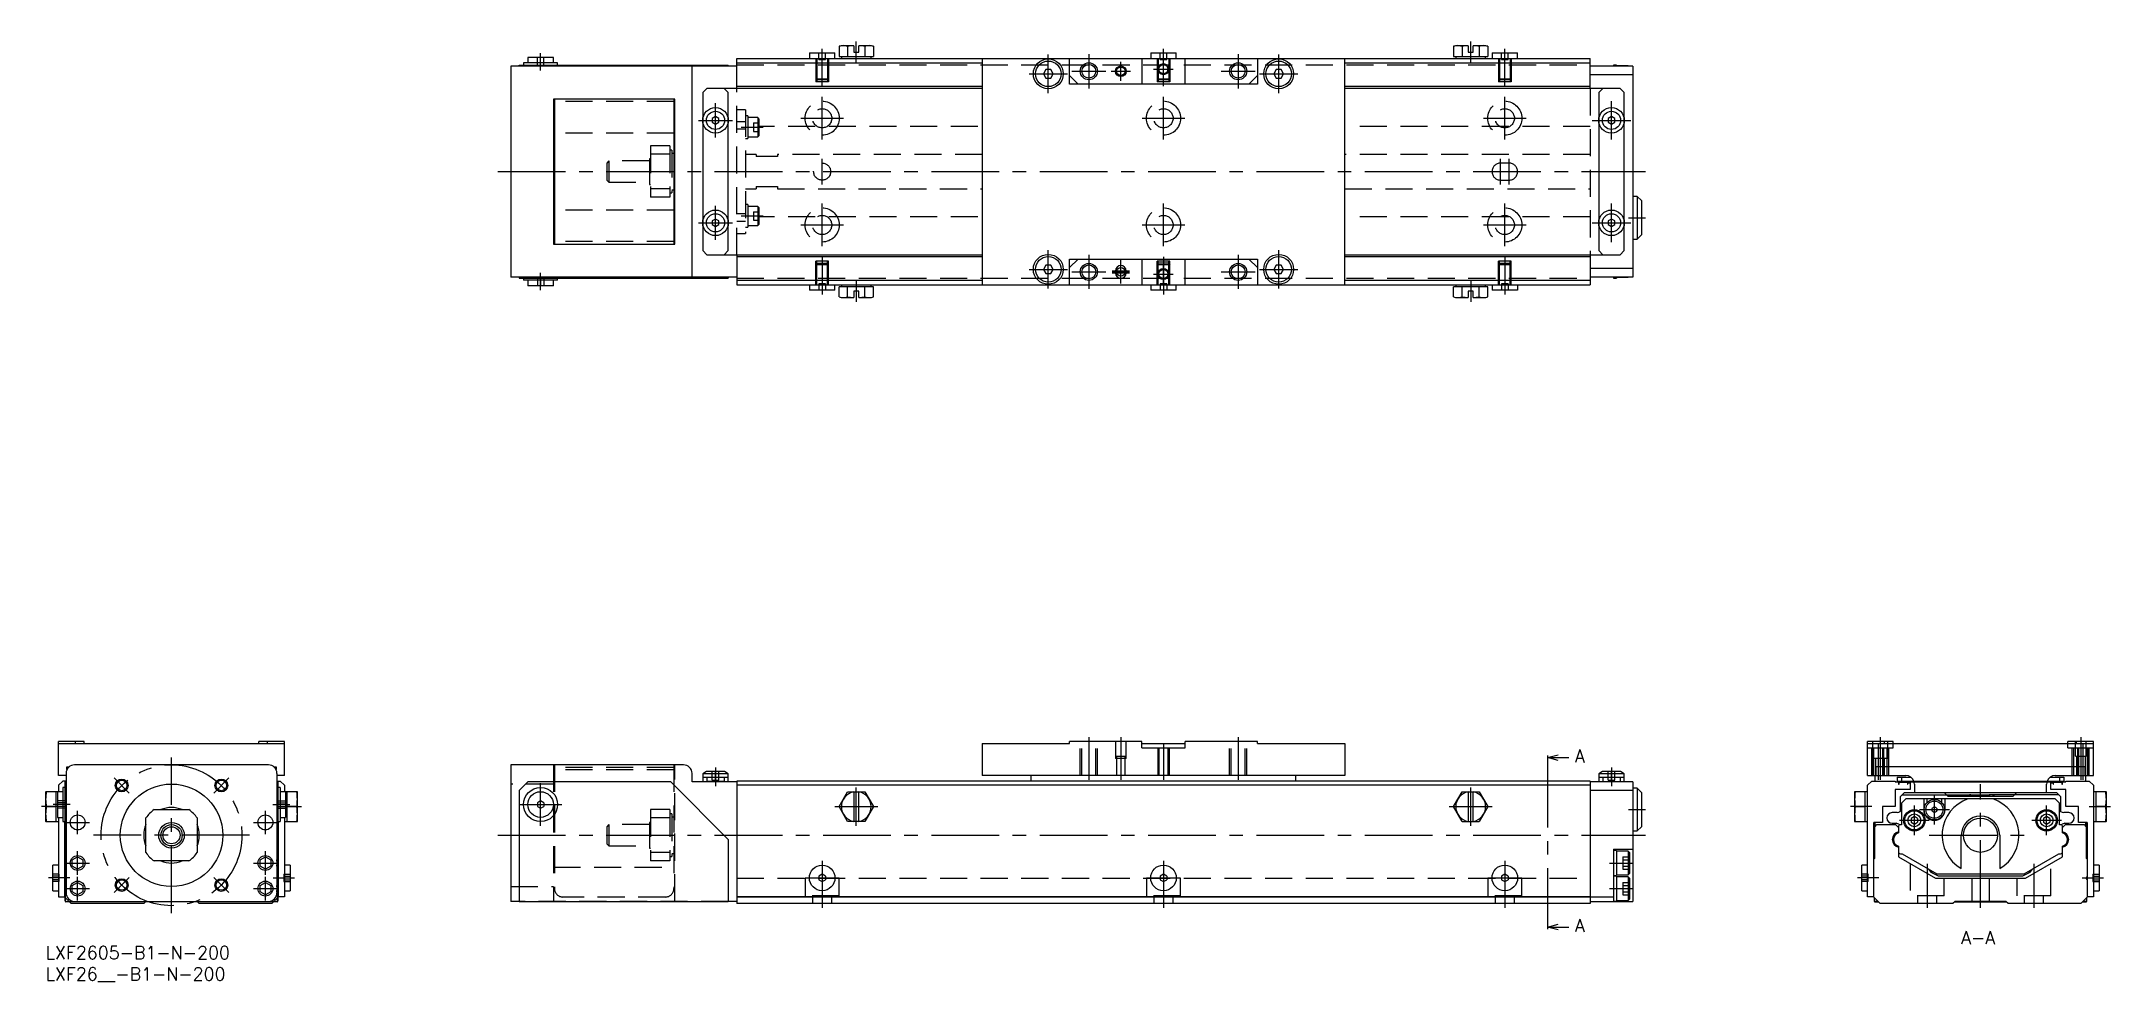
# Model space of a CAD drawing. Extents: x -1 to 484, y -8 to 212.
import ezdxf

# ---------------------------------------------------------------- set-up
doc = ezdxf.new("R2010")
doc.units = 0
doc.header["$LTSCALE"] = 0.5
doc.linetypes.add('CENTER', pattern=[50.8, 31.75, -6.35, 6.35, -6.35])
doc.linetypes.add('DASHED', pattern=[19.05, 12.7, -6.35])
for name, color, linetype in [('MSM_CENTER', 1, 'CENTER'), ('MSM_CONTINUOUS', 7, 'CONTINUOUS'), ('MSM_DASHED', 4, 'DASHED'), ('MSM_NARROW', 5, 'CONTINUOUS'), ('MSM_PART_NUMBER', 7, 'CONTINUOUS')]:
    doc.layers.add(name, color=color, linetype=linetype)
doc.styles.get("Standard").update_dxf_attribs({"font": 'txt.shx', "height": 1, "bigfont": 'bigfont.shx'})

# ---------------------------------------------------------------- blocks, each defined once
blk = doc.blocks.new('*U117')
at = {"layer": 'MSM_PART_NUMBER'}
blk.add_text('LXF2605-B1-N-200', height=3, dxfattribs=at).set_placement((0, -3))
blk = doc.blocks.new('*U118')
at = {"layer": 'MSM_PART_NUMBER'}
blk.add_text('LXF26__-B1-N-200', height=3, dxfattribs=at).set_placement((0, -8))

msp = doc.modelspace()

# ---------------------------------------------------------------- linework, layer by layer
at = {"layer": 'MSM_CENTER'}
for p, q in [((116, 205.19), (116, 209.24)), ((182, 201.49), (182, 210.29)), ((190, 206.97), (190, 211.99)), ((235, 199.89), (235, 208.89)), ((244.5, 208.99), (244.5, 200.99)), ((262, 201.49), (262, 210.29)), ((279.5, 208.99), (279.5, 200.99)), ((289, 199.89), (289, 208.89)), ((334, 206.97), (334, 211.99)), ((342, 201.49), (342, 210.29)), ((230.5, 204.39), (239.5, 204.39)), ((240.5, 204.99), (248.5, 204.99)), ((249.75, 204.99), (254.25, 204.99)), ((252, 202.74), (252, 207.24)), ((259.69, 205.49), (264.29, 205.49)), ((262, 203.19), (262, 207.79)), ((275.5, 204.99), (283.5, 204.99)), ((284.5, 204.39), (293.5, 204.39)), ((182, 188.99), (182, 198.99)), ((262, 188.99), (262, 198.99)), ((342, 188.99), (342, 198.99)), ((157, 189.49), (157, 197.49)), ((367, 188.99), (367, 197.99)), ((153, 193.49), (160.99, 193.49)), ((163, 191.89), (168.19, 191.89)), ((177, 193.99), (187, 193.99)), ((257, 193.99), (267, 193.99)), ((337, 193.99), (347, 193.99)), ((362.5, 193.49), (371.5, 193.49)), ((182, 178.49), (182, 184.49)), ((341, 178.49), (341, 184.49)), ((343, 178.49), (343, 184.49)), ((106, 181.49), (375, 181.49)), ((157, 165.49), (157, 173.49)), ((163, 171.1), (168.19, 171.1)), ((182, 163.99), (182, 173.99)), ((262, 163.99), (262, 173.99)), ((342, 163.99), (342, 173.99)), ((367, 164.99), (367, 173.99)), ((371, 170.69), (375, 170.69)), ((153, 169.49), (160.99, 169.49)), ((177, 168.99), (187, 168.99)), ((257, 168.99), (267, 168.99)), ((337, 168.99), (347, 168.99)), ((362.5, 169.49), (371.5, 169.49)), ((182, 161.49), (182, 152.69)), ((235, 154.09), (235, 163.09)), ((244.5, 161.99), (244.5, 153.99)), ((252, 155.24), (252, 160.74)), ((262, 161.5), (262, 152.69)), ((279.5, 161.99), (279.5, 153.99)), ((289, 154.09), (289, 163.09)), ((342, 161.49), (342, 152.69)), ((116, 153.74), (116, 157.79)), ((190, 155.99), (190, 150.99)), ((230.5, 158.59), (239.5, 158.59)), ((240.5, 157.99), (248.5, 157.99)), ((250, 158.24), (254, 158.24)), ((250, 157.99), (254, 157.99)), ((250, 157.74), (254, 157.74)), ((259.69, 157.49), (264.29, 157.49)), ((262, 155.19), (262, 159.79)), ((275.5, 157.99), (283.5, 157.99)), ((284.5, 158.59), (293.5, 158.59)), ((334, 155.99), (334, 150.99)), ((244.5, 49), (244.5, 39)), ((252, 49), (252, 39)), ((279.5, 49), (279.5, 39)), ((429.99, 49), (429.99, 39)), ((476.99, 49), (476.99, 39)), ((29.5, 7.75), (29.5, 44.25)), ((262, 47.5), (262, 39)), ((352, 43.7), (352, 5)), ((429.49, 47.5), (429.49, 39)), ((477.49, 47.5), (477.49, 39)), ((16.06, 39.44), (19.6, 35.9)), ((42.94, 39.44), (39.4, 35.9)), ((157, 41.9), (157, 37.5)), ((367, 41.9), (367, 37.5)), ((116, 28.2), (116, 38.2)), ((190, 28.2), (190, 37.2)), ((334, 28.2), (334, 37.2)), ((442.69, 28.5), (442.69, 35.5)), ((453.49, 9), (453.49, 38)), ((4, 32.7), (-1, 32.7)), ((5.75, 33.2), (1.75, 33.2)), ((7.5, 26.25), (7.5, 31.75)), ((51.5, 26.25), (51.5, 31.75)), ((53.25, 33.2), (57.25, 33.2)), ((55, 32.7), (60, 32.7)), ((111, 33.2), (121, 33.2)), ((184.95, 32.7), (195.04, 32.7)), ((328.95, 32.7), (339.04, 32.7)), ((371, 32), (375, 32)), ((427.99, 32.7), (422.99, 32.7)), ((434.49, 29.5), (441.49, 29.5)), ((437.99, 26), (437.99, 33)), ((439.19, 32), (446.19, 32)), ((465.49, 29.5), (472.49, 29.5)), ((468.99, 26), (468.99, 33)), ((478.99, 32.7), (483.99, 32.7)), ((4.75, 29), (10.25, 29)), ((47.75, 26), (11.25, 26)), ((48.75, 29), (54.25, 29)), ((106, 26), (375, 26)), ((441.49, 26), (465.49, 26)), ((4.75, 19.5), (10.25, 19.5)), ((7.5, 16.75), (7.5, 22.25)), ((48.75, 19.5), (54.25, 19.5)), ((51.5, 16.75), (51.5, 22.25)), ((182, 20), (182, 9)), ((262, 20), (262, 9)), ((342, 20), (342, 9)), ((366.5, 19.5), (372.19, 19.5)), ((5.7, 16), (0.7, 16)), ((7.5, 10.75), (7.5, 16.25)), ((16.06, 12.56), (19.6, 16.1)), ((39.4, 16.1), (42.94, 12.56)), ((51.5, 10.75), (51.5, 16.25)), ((53.3, 16), (58.3, 16)), ((178, 16), (186, 16)), ((258, 16), (266, 16)), ((338, 16), (346, 16)), ((429.69, 16), (424.69, 16)), ((440.99, 19.29), (440.99, 9)), ((465.99, 19.29), (465.99, 9)), ((477.29, 16), (482.29, 16)), ((4.75, 13.5), (10.25, 13.5)), ((48.75, 13.5), (54.25, 13.5)), ((366.5, 13.5), (372.19, 13.5))]:
    msp.add_line(p, q, dxfattribs=at)
msp.add_circle((29.5, 26), 16.5, dxfattribs=at)
at = {"layer": 'MSM_CONTINUOUS'}
for p, q in [((179, 209.29), (185, 209.29)), ((179, 209.29), (179, 207.99)), ((185, 207.99), (185, 209.29)), ((186.5, 210.99), (185.95, 210.85)), ((185.95, 210.85), (185.95, 208.49)), ((189.4, 210.99), (186.5, 210.99)), ((187.97, 210.85), (187.97, 208.49)), ((189.4, 210.99), (189.4, 209.49)), ((189.4, 209.49), (190.6, 209.49)), ((193.5, 210.99), (190.6, 210.99)), ((190.6, 209.49), (190.6, 210.99)), ((192.02, 210.85), (192.02, 208.49)), ((194.04, 210.85), (193.5, 210.99)), ((194.04, 210.85), (194.04, 208.49)), ((259, 209.29), (265, 209.29)), ((259, 209.29), (259, 207.99)), ((265, 207.99), (265, 209.29)), ((330.5, 210.99), (329.95, 210.85)), ((329.95, 210.85), (329.95, 208.49)), ((333.4, 210.99), (330.5, 210.99)), ((331.97, 210.85), (331.97, 208.49)), ((333.4, 210.99), (333.4, 209.49)), ((333.4, 209.49), (334.6, 209.49)), ((337.5, 210.99), (334.6, 210.99)), ((334.6, 209.49), (334.6, 210.99)), ((336.02, 210.85), (336.02, 208.49)), ((338.04, 210.85), (337.5, 210.99)), ((338.04, 210.85), (338.04, 208.49)), ((339, 209.29), (345, 209.29)), ((339, 209.29), (339, 207.99)), ((345, 207.99), (345, 209.29)), ((162, 206.19), (109, 206.19)), ((109, 206.19), (109, 156.79)), ((111, 206.44), (160, 206.44)), ((111, 206.19), (111, 206.44)), ((111, 206.34), (160, 206.34)), ((120, 206.94), (112, 206.94)), ((112, 206.94), (112, 206.44)), ((119, 208.24), (113, 208.24)), ((113, 208.24), (113, 206.94)), ((113, 206.34), (113, 206.44)), ((114.5, 206.34), (114.5, 206.19)), ((117.5, 206.19), (117.5, 206.34)), ((119, 206.94), (119, 208.24)), ((120, 206.44), (120, 206.94)), ((146.5, 206.34), (146.5, 206.44)), ((148.6, 206.24), (148.56, 206.19)), ((148.6, 206.24), (148.6, 206.19)), ((151.29, 206.24), (148.6, 206.24)), ((151.29, 206.29), (151.29, 206.19)), ((152, 206.29), (151.29, 206.29)), ((151.5, 156.79), (151.5, 206.19)), ((152, 206.29), (152, 206.19)), ((160, 206.19), (160, 206.44)), ((162, 200.99), (162, 207.99)), ((162, 207.99), (362, 207.99)), ((162, 206.99), (219.5, 206.99)), ((185.95, 208.49), (194.04, 208.49)), ((186.5, 208.49), (186.5, 207.99)), ((193.5, 207.99), (193.5, 208.49)), ((219.5, 207.99), (219.5, 154.99)), ((234.42, 205.39), (233.84, 204.39)), ((233.84, 204.39), (234.42, 203.39)), ((235.57, 205.39), (234.42, 205.39)), ((236.15, 204.39), (235.57, 205.39)), ((235.57, 203.39), (236.15, 204.39)), ((240, 201.99), (240, 207.99)), ((242, 201.99), (240, 203.99)), ((256.9, 207.99), (256.9, 201.99)), ((267.1, 201.99), (267.1, 207.99)), ((284, 203.99), (282, 201.99)), ((284, 207.99), (284, 201.99)), ((288.42, 205.39), (287.84, 204.39)), ((287.84, 204.39), (288.42, 203.39)), ((289.57, 205.39), (288.42, 205.39)), ((290.15, 204.39), (289.57, 205.39)), ((289.57, 203.39), (290.15, 204.39)), ((304.5, 154.99), (304.5, 207.99)), ((304.5, 206.99), (362, 206.99)), ((329.95, 208.49), (338.04, 208.49)), ((330.5, 208.49), (330.5, 207.99)), ((337.5, 207.99), (337.5, 208.49)), ((362, 200.99), (362, 207.99)), ((372, 206.19), (362, 206.19)), ((372, 204.19), (362, 204.19)), ((368.19, 206.44), (367.5, 206.44)), ((367.5, 206.44), (367.5, 206.19)), ((368.19, 206.44), (368.19, 206.19)), ((370.89, 206.24), (368.19, 206.24)), ((370.94, 206.19), (370.89, 206.24)), ((370.89, 206.24), (370.89, 206.19)), ((372, 206.19), (372, 156.79)), ((155, 200.99), (154, 199.99)), ((154, 199.99), (154, 162.99)), ((219.5, 200.99), (155, 200.99)), ((160, 199.99), (159, 200.99)), ((160, 162.99), (160, 199.99)), ((162, 201.49), (219.5, 201.49)), ((234.42, 203.39), (235.57, 203.39)), ((284, 201.99), (240, 201.99)), ((288.42, 203.39), (289.57, 203.39)), ((304.5, 201.49), (362, 201.49)), ((369, 200.99), (304.5, 200.99)), ((365, 200.99), (364, 199.99)), ((364, 199.99), (364, 162.99)), ((370, 199.99), (369, 200.99)), ((370, 162.99), (370, 199.99)), ((119, 198.49), (119, 164.49)), ((147.5, 198.49), (119, 198.49)), ((119, 197.89), (119.25, 197.89)), ((119.25, 194.48), (119, 194.48)), ((119.25, 198.49), (119.25, 164.49)), ((147.25, 198.49), (147.25, 164.49)), ((147.25, 197.89), (147.5, 197.89)), ((147.5, 194.48), (147.25, 194.48)), ((147.5, 164.49), (147.5, 198.49)), ((157, 194.36), (156.25, 193.93)), ((157.75, 193.93), (157, 194.36)), ((367, 194.36), (366.25, 193.93)), ((367.75, 193.93), (367, 194.36)), ((119.25, 190.49), (119, 190.49)), ((147.5, 190.49), (147.25, 190.49)), ((156.25, 193.93), (156.25, 193.06)), ((156.25, 193.06), (157, 192.63)), ((157, 192.63), (157.75, 193.06)), ((157.75, 193.06), (157.75, 193.93)), ((366.25, 193.93), (366.25, 193.06)), ((366.25, 193.06), (367, 192.63)), ((367, 192.63), (367.75, 193.06)), ((367.75, 193.06), (367.75, 193.93)), ((147.5, 185.74), (147.25, 185.74)), ((147.25, 177.24), (147.5, 177.24)), ((373, 175.69), (372, 175.69)), ((374, 174.69), (373, 175.69)), ((373, 175.69), (373, 165.69)), ((374, 174.69), (374, 166.69)), ((119.25, 172.49), (119, 172.49)), ((147.5, 172.49), (147.25, 172.49)), ((157, 170.36), (156.25, 169.93)), ((156.25, 169.93), (156.25, 169.06)), ((157.75, 169.93), (157, 170.36)), ((157.75, 169.06), (157.75, 169.93)), ((367, 170.36), (366.25, 169.93)), ((366.25, 169.93), (366.25, 169.06)), ((367.75, 169.93), (367, 170.36)), ((367.75, 169.06), (367.75, 169.93)), ((119.25, 168.5), (119, 168.5)), ((119, 165.09), (119.25, 165.09)), ((147.5, 168.5), (147.25, 168.5)), ((147.25, 165.09), (147.5, 165.09)), ((156.25, 169.06), (157, 168.63)), ((157, 168.63), (157.75, 169.06)), ((366.25, 169.06), (367, 168.63)), ((367, 168.63), (367.75, 169.06)), ((372, 165.69), (373, 165.69)), ((373, 165.69), (374, 166.69)), ((119, 164.49), (147.5, 164.49)), ((154, 162.99), (155, 161.99)), ((155, 161.99), (219.5, 161.99)), ((159, 161.99), (160, 162.99)), ((162, 161.99), (162, 154.99)), ((219.5, 161.5), (162, 161.5)), ((240, 154.99), (240, 160.99)), ((240, 160.99), (284, 160.99)), ((240, 158.99), (242, 160.99)), ((256.9, 160.99), (256.9, 154.99)), ((267.1, 154.99), (267.1, 160.99)), ((282, 160.99), (284, 158.99)), ((284, 160.99), (284, 154.99)), ((304.5, 161.99), (369, 161.99)), ((362, 161.5), (304.5, 161.5)), ((362, 161.99), (362, 154.99)), ((364, 162.99), (365, 161.99)), ((369, 161.99), (370, 162.99)), ((162, 156.79), (109, 156.79)), ((111, 156.79), (111, 156.54)), ((111, 156.64), (160, 156.64)), ((111, 156.54), (160, 156.54)), ((112, 156.54), (112, 156.04)), ((120, 156.04), (112, 156.04)), ((113, 156.64), (113, 156.54)), ((113, 156.04), (113, 154.74)), ((114.5, 156.79), (114.5, 156.64)), ((117.5, 156.64), (117.5, 156.79)), ((119, 154.74), (119, 156.04)), ((120, 156.04), (120, 156.54)), ((146.5, 156.64), (146.5, 156.54)), ((148.56, 156.79), (148.6, 156.74)), ((148.6, 156.79), (148.6, 156.74)), ((148.6, 156.74), (151.29, 156.74)), ((151.29, 156.79), (151.29, 156.69)), ((151.29, 156.69), (152, 156.69)), ((152, 156.79), (152, 156.69)), ((160, 156.79), (160, 156.54)), ((219.5, 155.99), (162, 155.99)), ((234.42, 159.59), (233.84, 158.59)), ((233.84, 158.59), (234.42, 157.59)), ((235.57, 159.59), (234.42, 159.59)), ((234.42, 157.59), (235.57, 157.59)), ((236.15, 158.59), (235.57, 159.59)), ((235.57, 157.59), (236.15, 158.59)), ((250.75, 158.24), (250.75, 157.74)), ((253.25, 157.74), (253.25, 158.24)), ((288.42, 159.59), (287.84, 158.59)), ((287.84, 158.59), (288.42, 157.59)), ((289.57, 159.59), (288.42, 159.59)), ((288.42, 157.59), (289.57, 157.59)), ((290.15, 158.59), (289.57, 159.59)), ((289.57, 157.59), (290.15, 158.59)), ((362, 155.99), (304.5, 155.99)), ((372, 158.79), (362, 158.79)), ((372, 156.79), (362, 156.79)), ((367.5, 156.79), (367.5, 156.54)), ((367.5, 156.54), (368.19, 156.54)), ((368.19, 156.79), (368.19, 156.54)), ((368.19, 156.74), (370.89, 156.74)), ((370.89, 156.79), (370.89, 156.74)), ((370.89, 156.74), (370.94, 156.79)), ((119, 154.74), (113, 154.74)), ((162, 154.99), (362, 154.99)), ((179, 154.99), (179, 153.69)), ((185, 153.69), (179, 153.69)), ((185, 153.69), (185, 154.99)), ((185.95, 152.14), (185.95, 154.49)), ((194.04, 154.49), (185.95, 154.49)), ((185.95, 152.14), (186.5, 151.99)), ((186.5, 154.99), (186.5, 154.49)), ((186.5, 151.99), (189.4, 151.99)), ((187.97, 152.14), (187.97, 154.49)), ((190.6, 153.49), (189.4, 153.49)), ((189.4, 153.49), (189.4, 151.99)), ((190.6, 151.99), (190.6, 153.49)), ((190.6, 151.99), (193.5, 151.99)), ((192.02, 152.14), (192.02, 154.49)), ((193.5, 154.49), (193.5, 154.99)), ((193.5, 151.99), (194.04, 152.14)), ((194.04, 152.14), (194.04, 154.49)), ((259, 154.99), (259, 153.69)), ((265, 153.69), (259, 153.69)), ((265, 153.69), (265, 154.99)), ((329.95, 152.14), (329.95, 154.49)), ((338.04, 154.49), (329.95, 154.49)), ((329.95, 152.14), (330.5, 151.99)), ((330.5, 154.99), (330.5, 154.49)), ((330.5, 151.99), (333.4, 151.99)), ((331.97, 152.14), (331.97, 154.49)), ((334.6, 153.49), (333.4, 153.49)), ((333.4, 153.49), (333.4, 151.99)), ((334.6, 151.99), (334.6, 153.49)), ((334.6, 151.99), (337.5, 151.99)), ((336.02, 152.14), (336.02, 154.49)), ((337.5, 154.49), (337.5, 154.99)), ((337.5, 151.99), (338.04, 152.14)), ((338.04, 152.14), (338.04, 154.49)), ((339, 154.99), (339, 153.69)), ((345, 153.69), (339, 153.69)), ((345, 154.99), (345, 153.69)), ((9, 48), (3, 48)), ((3, 40), (3, 48)), ((3, 47.5), (56, 47.5)), ((7, 47.5), (7, 48)), ((9, 47.5), (9, 48)), ((56, 48), (50, 48)), ((50, 47.5), (50, 48)), ((52, 47.5), (52, 48)), ((56, 40), (56, 48)), ((219.5, 47.5), (240, 47.5)), ((219.5, 47.5), (219.5, 40)), ((256.9, 48), (240, 48)), ((240, 47.5), (240, 48)), ((256.9, 46.5), (256.9, 48)), ((256.9, 47.5), (267.1, 47.5)), ((256.9, 46.5), (267.1, 46.5)), ((284, 48), (267.1, 48)), ((267.1, 46.5), (267.1, 48)), ((284, 47.5), (284, 48)), ((284, 47.5), (304.5, 47.5)), ((304.5, 47.5), (304.5, 40)), ((352, 44.2), (354.5, 44.87)), ((352, 44.7), (352, 43.7)), ((354.5, 43.53), (352, 44.2)), ((352, 44.2), (357, 44.2)), ((432.99, 48), (426.99, 48)), ((426.99, 40), (426.99, 48)), ((426.99, 47.5), (479.99, 47.5)), ((430.99, 47.5), (430.99, 48)), ((432.99, 47.5), (432.99, 48)), ((479.99, 48), (473.99, 48)), ((473.99, 47.5), (473.99, 48)), ((475.99, 47.5), (475.99, 48)), ((479.99, 40), (479.99, 48)), ((4.8, 40), (3, 40)), ((4.8, 40.5), (4.8, 12.5)), ((5, 41.37), (5, 42)), ((5, 42), (5.48, 42)), ((52.2, 42.5), (6.8, 42.5)), ((53.52, 42), (54, 42)), ((54, 42), (54, 41.37)), ((54.2, 40.5), (54.2, 12.5)), ((56, 40), (54.2, 40)), ((149.5, 42.5), (109, 42.5)), ((109, 42.5), (109, 10.5)), ((151.5, 38.5), (151.5, 40.5)), ((154.86, 40.9), (154, 40.4)), ((154, 40.4), (154, 38.65)), ((159.99, 40.4), (154, 40.4)), ((154, 39.6), (160, 39.6)), ((159.13, 40.9), (154.86, 40.9)), ((155, 39.6), (155, 38.65)), ((159, 39.6), (159, 38.65)), ((159.99, 40.4), (159.13, 40.9)), ((160, 38.6), (159.99, 40.4)), ((304.5, 40), (219.5, 40)), ((231, 38.7), (231, 40)), ((293, 38.7), (293, 40)), ((364.86, 40.9), (364, 40.4)), ((364, 40.4), (364, 38.6)), ((369.99, 40.4), (364, 40.4)), ((364, 39.6), (370, 39.6)), ((369.13, 40.9), (364.86, 40.9)), ((365, 39.6), (365, 38.6)), ((369, 39.6), (369, 38.6)), ((369.99, 40.4), (369.13, 40.9)), ((370, 38.5), (369.99, 40.4)), ((426.99, 40), (435.99, 40)), ((428.79, 38.7), (428.79, 40)), ((428.99, 42), (428.99, 40)), ((477.99, 42), (428.99, 42)), ((433.99, 39.6), (433.99, 38.5)), ((433.99, 39.6), (437.19, 39.6)), ((434.99, 39.6), (434.99, 38.6)), ((469.79, 39.6), (472.99, 39.6)), ((470.99, 40), (479.99, 40)), ((471.99, 39.6), (471.99, 38.6)), ((472.99, 39.6), (472.99, 38.5)), ((477.99, 40), (477.99, 42)), ((478.19, 38.7), (478.19, 40)), ((0, 36.15), (0.01, 36.2)), ((0, 36.15), (0, 29.25)), ((4.05, 36.2), (0.01, 36.2)), ((2.5, 29.2), (2.5, 36.2)), ((2.75, 36.2), (2.75, 30.2)), ((4, 38.7), (3, 37.7)), ((3, 37.7), (3, 36.2)), ((4.8, 38.7), (4, 38.7)), ((4.05, 37.2), (4.05, 29.2)), ((4.55, 37.2), (4.05, 37.2)), ((4.65, 38.5), (4.55, 38.5)), ((4.55, 10.6), (4.55, 38.5)), ((4.65, 36.5), (4.55, 36.5)), ((4.65, 10.6), (4.65, 38.5)), ((4.8, 34.7), (4.65, 34.7)), ((54.2, 38.7), (55, 38.7)), ((54.35, 34.7), (54.2, 34.7)), ((54.35, 38.5), (54.45, 38.5)), ((54.35, 10.6), (54.35, 38.5)), ((54.35, 36.5), (54.45, 36.5)), ((54.45, 38.5), (54.45, 10.6)), ((54.95, 37.2), (54.45, 37.2)), ((54.95, 37.2), (54.95, 29.2)), ((58.99, 36.2), (54.95, 36.2)), ((55, 38.7), (56, 37.7)), ((56, 37.7), (56, 36.2)), ((56.25, 36.2), (56.25, 30.2)), ((56.5, 36.2), (56.5, 29.2)), ((58.99, 36.2), (59, 36.15)), ((59, 29.25), (59, 36.15)), ((111, 36.5), (113, 38.5)), ((111, 36.5), (111, 10.4)), ((146.5, 38.5), (113, 38.5)), ((116, 34.07), (115.25, 33.63)), ((116.75, 33.63), (116, 34.07)), ((146.5, 38.5), (160, 25)), ((162, 38.5), (151.5, 38.5)), ((154, 38.65), (154.04, 38.65)), ((154, 38.6), (162, 38.6)), ((154, 38.6), (154, 38.5)), ((154.04, 38.65), (154.04, 38.6)), ((154.94, 38.6), (154.94, 38.65)), ((154.94, 38.65), (159.04, 38.65)), ((156, 38.6), (156, 38.5)), ((159.04, 38.65), (159.04, 38.6)), ((362, 38.7), (162, 38.7)), ((162, 38.7), (162, 10)), ((362, 37.7), (162, 37.7)), ((185.95, 32.7), (187.97, 36.2)), ((187.97, 36.2), (192.02, 36.2)), ((189.4, 36.2), (189.4, 29.2)), ((190.6, 29.2), (190.6, 36.2)), ((192.02, 36.2), (194.04, 32.7)), ((329.95, 32.7), (331.97, 36.2)), ((331.97, 36.2), (336.02, 36.2)), ((333.4, 36.2), (333.4, 29.2)), ((334.6, 29.2), (334.6, 36.2)), ((336.02, 36.2), (338.04, 32.7)), ((362, 38.7), (362, 10)), ((362, 38.6), (370, 38.6)), ((372, 38.5), (362, 38.5)), ((372, 36.5), (362, 36.5)), ((368, 38.6), (368, 38.5)), ((372, 38.5), (372, 10.5)), ((373, 37), (372, 37)), ((374, 36), (373, 37)), ((373, 37), (373, 27)), ((374, 36), (374, 28)), ((423.99, 36.15), (424, 36.2)), ((423.99, 36.15), (423.99, 29.25)), ((426.99, 36.2), (424, 36.2)), ((426.49, 29.2), (426.49, 36.2)), ((426.99, 37.7), (427.99, 38.7)), ((426.99, 11.6), (426.99, 37.7)), ((427.99, 38.7), (433.5, 38.7)), ((433.5, 38.7), (433.5, 38.5)), ((433.5, 38.5), (473.49, 38.5)), ((437, 36.7), (433.5, 36.7)), ((433.5, 36.7), (433.5, 32.7)), ((472.99, 38.6), (433.99, 38.6)), ((434.3, 38.5), (434.3, 37.95)), ((434.3, 37.95), (434.4, 37.95)), ((434.4, 37.95), (434.4, 38.45)), ((434.4, 38.45), (436.39, 38.45)), ((435.69, 36), (434.69, 35)), ((434.69, 35), (434.69, 31.59)), ((435.99, 34.5), (434.99, 33.5)), ((435.19, 35.5), (455.73, 35.5)), ((435.69, 36), (471.29, 36)), ((470.99, 34.5), (435.99, 34.5)), ((436.39, 38.45), (436.39, 37.95)), ((436.39, 37.95), (436.5, 37.95)), ((436.5, 38.3), (437, 38.3)), ((436.5, 37.95), (436.5, 38.3)), ((437, 38.3), (437, 36.7)), ((437.99, 38), (437.99, 36)), ((440.19, 34.5), (440.19, 32)), ((440.99, 33.69), (440.99, 34.5)), ((444.39, 34.5), (444.39, 33.69)), ((445.89, 35.1), (444.99, 36)), ((445.19, 32), (445.19, 34.5)), ((461.09, 35.1), (445.89, 35.1)), ((471.79, 35.5), (455.73, 35.5)), ((461.99, 36), (461.09, 35.1)), ((468.99, 36), (468.99, 38)), ((469.99, 38.3), (470.49, 38.3)), ((469.99, 36.7), (469.99, 38.3)), ((473.49, 36.7), (469.99, 36.7)), ((470.49, 38.3), (470.49, 37.95)), ((470.49, 37.95), (470.58, 37.95)), ((470.58, 37.95), (470.58, 38.45)), ((470.58, 38.45), (472.58, 38.45)), ((471.99, 33.5), (470.99, 34.5)), ((472.29, 35), (471.29, 36)), ((472.29, 31.59), (472.29, 35)), ((472.58, 38.45), (472.58, 37.95)), ((472.58, 37.95), (472.69, 37.95)), ((472.69, 37.95), (472.69, 38.5)), ((473.49, 38.5), (473.49, 38.7)), ((473.49, 38.7), (478.99, 38.7)), ((473.49, 32.7), (473.49, 36.7)), ((478.99, 38.7), (479.99, 37.7)), ((479.99, 37.7), (479.99, 11.6)), ((482.98, 36.2), (479.99, 36.2)), ((480.49, 36.2), (480.49, 29.2)), ((482.98, 36.2), (482.99, 36.15)), ((482.99, 29.25), (482.99, 36.15)), ((0.01, 29.2), (0, 29.25)), ((0.01, 29.2), (3, 29.2)), ((0.15, 32.7), (2.5, 32.7)), ((2.75, 30.2), (4.05, 30.2)), ((3, 30.2), (3, 11.6)), ((4.05, 29.2), (4.55, 29.2)), ((4.65, 31.7), (4.8, 31.7)), ((23.5, 21.93), (23.5, 30.07)), ((25.43, 32), (33.57, 32)), ((35.5, 30.07), (35.5, 21.93)), ((54.2, 31.7), (54.35, 31.7)), ((54.45, 29.2), (54.95, 29.2)), ((54.95, 30.2), (56.25, 30.2)), ((56, 30.2), (56, 11.6)), ((56, 29.2), (58.99, 29.2)), ((58.85, 32.7), (56.5, 32.7)), ((59, 29.25), (58.99, 29.2)), ((115.25, 33.63), (115.25, 32.77)), ((115.25, 32.77), (116, 32.33)), ((116, 32.33), (116.75, 32.77)), ((116.75, 33.63), (116.75, 32.77)), ((187.97, 29.2), (185.95, 32.7)), ((192.02, 29.2), (187.97, 29.2)), ((194.04, 32.7), (192.02, 29.2)), ((331.97, 29.2), (329.95, 32.7)), ((331.97, 29.2), (336.02, 29.2)), ((338.04, 32.7), (336.02, 29.2)), ((424, 29.2), (423.99, 29.25)), ((424, 29.2), (426.99, 29.2)), ((424.14, 32.7), (426.49, 32.7)), ((430.49, 32.7), (430.49, 29)), ((433.5, 32.7), (430.49, 32.7)), ((433.99, 31.3), (432.79, 31.3)), ((434.99, 33.5), (434.99, 28.42)), ((437.99, 30.37), (437.24, 29.93)), ((437.24, 29.93), (437.24, 29.07)), ((438.74, 29.93), (437.99, 30.37)), ((438.74, 29.93), (438.74, 29.07)), ((468.99, 30.37), (468.24, 29.93)), ((468.24, 29.93), (468.24, 29.07)), ((469.74, 29.93), (468.99, 30.37)), ((469.74, 29.93), (469.74, 29.07)), ((471.99, 28.42), (471.99, 33.5)), ((474.19, 31.3), (472.99, 31.3)), ((476.49, 32.7), (473.49, 32.7)), ((476.49, 29), (476.49, 32.7)), ((479.99, 29.2), (482.98, 29.2)), ((482.84, 32.7), (480.49, 32.7)), ((482.99, 29.25), (482.98, 29.2)), ((4.5, 11.5), (4.5, 29)), ((4.5, 29), (4.55, 29)), ((4.65, 29), (4.8, 29)), ((4.7, 28), (4.8, 28.1)), ((4.7, 20.65), (4.7, 28)), ((54.35, 29), (54.2, 29)), ((54.2, 28.1), (54.3, 28)), ((54.3, 28), (54.3, 20.65)), ((54.5, 29), (54.45, 29)), ((54.5, 29), (54.5, 11.5)), ((160, 25), (160, 10.4)), ((372, 27), (373, 27)), ((373, 27), (374, 28)), ((428.49, 11.5), (428.49, 29)), ((430.49, 29), (428.49, 29)), ((428.54, 29), (428.54, 20.5)), ((428.64, 25), (428.54, 25)), ((428.64, 29), (428.64, 20.6)), ((428.69, 28), (429.19, 28.5)), ((428.69, 20.65), (428.69, 28)), ((428.79, 28.1), (428.79, 29)), ((429.19, 28.5), (433.59, 28.5)), ((432.79, 28.8), (433.69, 28.8)), ((433.59, 28.5), (434.29, 27.8)), ((434.29, 27.8), (434.29, 26.55)), ((434.99, 28.42), (434.47, 28.42)), ((437.24, 29.07), (437.99, 28.63)), ((437.99, 28.63), (438.74, 29.07)), ((448.99, 18.21), (448.99, 26)), ((457.99, 26), (457.99, 18.21)), ((468.24, 29.07), (468.99, 28.63)), ((468.99, 28.63), (469.74, 29.07)), ((472.51, 28.42), (471.99, 28.42)), ((472.69, 27.8), (473.39, 28.5)), ((472.69, 26.55), (472.69, 27.8)), ((473.29, 28.8), (474.19, 28.8)), ((473.39, 28.5), (477.79, 28.5)), ((478.49, 29), (476.49, 29)), ((477.79, 28.5), (478.29, 28)), ((478.19, 28.1), (478.19, 29)), ((478.29, 28), (478.29, 20.65)), ((478.34, 29), (478.34, 20.6)), ((478.34, 25), (478.44, 25)), ((478.44, 29), (478.44, 20.5)), ((478.49, 29), (478.49, 11.5)), ((4.5, 20.45), (4.55, 20.5)), ((4.65, 20.6), (4.7, 20.65)), ((6.25, 20.22), (7.5, 20.94)), ((6.25, 18.78), (6.25, 20.22)), ((7.5, 20.94), (8.75, 20.22)), ((8.75, 20.22), (8.75, 18.78)), ((33.57, 20), (25.43, 20)), ((50.25, 20.22), (51.5, 20.94)), ((50.25, 18.78), (50.25, 20.22)), ((51.5, 20.94), (52.75, 20.22)), ((52.75, 20.22), (52.75, 18.78)), ((54.3, 20.65), (54.35, 20.6)), ((54.45, 20.5), (54.5, 20.45)), ((367.5, 22.75), (372, 22.75)), ((367.5, 22.75), (367.5, 10.5)), ((368.19, 22.45), (367.5, 22.45)), ((368.19, 22.45), (368.19, 16.55)), ((370.89, 22.25), (368.19, 22.25)), ((371.2, 21.94), (370.89, 22.25)), ((370.89, 22.25), (370.89, 16.75)), ((371.2, 21.94), (371.2, 17.06)), ((428.49, 20.45), (428.69, 20.65)), ((434.29, 23.45), (434.29, 20.95)), ((434.29, 20.95), (442.91, 15.97)), ((434.74, 21.66), (435.14, 21.66)), ((435.14, 21.66), (443.22, 17)), ((463.76, 17), (471.84, 21.66)), ((464.07, 15.97), (472.69, 20.95)), ((471.84, 21.66), (472.24, 21.66)), ((472.69, 20.95), (472.69, 23.45)), ((478.29, 20.65), (478.49, 20.45)), ((3, 19), (1.7, 19)), ((1.7, 13), (1.7, 19)), ((7.5, 18.06), (6.25, 18.78)), ((6.25, 14.22), (7.5, 14.94)), ((8.75, 18.78), (7.5, 18.06)), ((7.5, 14.94), (8.75, 14.22)), ((51.5, 18.06), (50.25, 18.78)), ((50.25, 14.22), (51.5, 14.94)), ((52.75, 18.78), (51.5, 18.06)), ((51.5, 14.94), (52.75, 14.22)), ((57.3, 19), (56, 19)), ((57.3, 19), (57.3, 13)), ((182, 16.87), (181.25, 16.43)), ((181.25, 16.43), (181.25, 15.57)), ((181.25, 15.57), (182, 15.13)), ((182.75, 16.43), (182, 16.87)), ((182, 15.13), (182.75, 15.57)), ((182.75, 16.43), (182.75, 15.57)), ((262, 16.87), (261.25, 16.43)), ((261.25, 16.43), (261.25, 15.57)), ((261.25, 15.57), (262, 15.13)), ((262.75, 16.43), (262, 16.87)), ((262, 15.13), (262.75, 15.57)), ((262.75, 16.43), (262.75, 15.57)), ((342, 16.87), (341.25, 16.43)), ((341.25, 16.43), (341.25, 15.57)), ((341.25, 15.57), (342, 15.13)), ((342.75, 16.43), (342, 16.87)), ((342, 15.13), (342.75, 15.57)), ((342.75, 16.43), (342.75, 15.57)), ((367.5, 16.55), (368.19, 16.55)), ((368.19, 16.45), (367.5, 16.45)), ((368.19, 16.75), (370.89, 16.75)), ((368.19, 16.45), (368.19, 10.55)), ((370.89, 16.25), (368.19, 16.25)), ((370.89, 16.75), (371.2, 17.06)), ((371.2, 15.94), (370.89, 16.25)), ((370.89, 16.25), (370.89, 10.75)), ((371.2, 15.94), (371.2, 11.06)), ((426.99, 19), (425.69, 19)), ((425.69, 13), (425.69, 19)), ((441.82, 17.39), (443.59, 16.5)), ((442.91, 15.97), (464.07, 15.97)), ((443.22, 17), (463.76, 17)), ((443.59, 16.5), (463.39, 16.5)), ((463.39, 16.5), (465.16, 17.39)), ((481.29, 19), (479.99, 19)), ((481.29, 19), (481.29, 13)), ((1.7, 13), (3, 13)), ((3, 11.6), (4.5, 11.6)), ((4.55, 11.45), (4.5, 11.5)), ((5.5, 10.5), (4.65, 11.35)), ((4.75, 10.5), (54.25, 10.5)), ((54.25, 10.4), (4.75, 10.4)), ((6, 10), (5.6, 10.4)), ((23.03, 10), (6, 10)), ((6.25, 12.78), (6.25, 14.22)), ((7.5, 12.06), (6.25, 12.78)), ((8.75, 12.78), (7.5, 12.06)), ((8.75, 14.22), (8.75, 12.78)), ((23.43, 10.4), (23.03, 10)), ((35.97, 10), (35.57, 10.4)), ((53, 10), (35.97, 10)), ((50.25, 12.78), (50.25, 14.22)), ((51.5, 12.06), (50.25, 12.78)), ((52.75, 12.78), (51.5, 12.06)), ((52.75, 14.22), (52.75, 12.78)), ((53.4, 10.4), (53, 10)), ((54.35, 11.35), (53.5, 10.5)), ((54.5, 11.5), (54.45, 11.45)), ((56, 11.6), (54.5, 11.6)), ((56, 13), (57.3, 13)), ((111, 10.5), (109, 10.5)), ((160, 10.4), (111, 10.4)), ((162, 10.5), (160, 10.5)), ((362, 11.6), (162, 11.6)), ((367.5, 11.5), (162, 11.5)), ((362, 10), (162, 10)), ((362, 10.5), (372, 10.5)), ((367.5, 10.55), (368.19, 10.55)), ((368.19, 10.75), (370.89, 10.75)), ((370.89, 10.75), (371.2, 11.06)), ((425.69, 13), (426.99, 13)), ((428.49, 11.6), (426.99, 11.6)), ((429.99, 10), (428.49, 11.5)), ((428.54, 11.45), (428.54, 10.6)), ((428.64, 10.6), (428.64, 11.35)), ((429.49, 10.5), (428.74, 10.5)), ((428.74, 10.4), (429.59, 10.4)), ((447.02, 10), (429.99, 10)), ((447.52, 10.5), (447.02, 10)), ((447.42, 10.4), (459.56, 10.4)), ((459.46, 10.5), (447.52, 10.5)), ((459.96, 10), (459.46, 10.5)), ((476.99, 10), (459.96, 10)), ((478.49, 11.5), (476.99, 10)), ((477.39, 10.4), (478.24, 10.4)), ((478.24, 10.5), (477.49, 10.5)), ((478.34, 11.35), (478.34, 10.6)), ((478.44, 10.6), (478.44, 11.45)), ((479.99, 11.6), (478.49, 11.6)), ((479.99, 13), (481.29, 13)), ((352, 4.5), (354.5, 5.17)), ((352, 5), (352, 4)), ((354.5, 3.83), (352, 4.5)), ((352, 4.5), (357, 4.5))]:
    msp.add_line(p, q, dxfattribs=at)
for centre, radius in [((235, 204.39), 3.5), ((235, 204.39), 3), ((244.5, 204.99), 1.62), ((252, 204.99), 1.25), ((252, 204.99), 1), ((262, 205.49), 1.06), ((279.5, 204.99), 1.62), ((289, 204.39), 3.5), ((289, 204.39), 3), ((157, 193.49), 3), ((157, 193.49), 2.13), ((367, 193.49), 3), ((367, 193.49), 2.13), ((157, 169.49), 3), ((157, 169.49), 2.13), ((367, 169.49), 3), ((367, 169.49), 2.13), ((235, 158.59), 3.5), ((235, 158.59), 3), ((289, 158.59), 3.5), ((289, 158.59), 3), ((244.5, 157.99), 1.62), ((252, 157.99), 1), ((262, 157.49), 1.06), ((279.5, 157.99), 1.62), ((17.83, 37.67), 1.23), ((41.17, 37.67), 1.23), ((29.5, 26), 12), ((116, 33.2), 4), ((116, 33.2), 3), ((442.69, 32), 2.4), ((442.69, 32), 2), ((7.5, 29), 1.75), ((51.5, 29), 1.75), ((437.99, 29.5), 2.5), ((437.99, 29.5), 2.25), ((437.99, 29.5), 1.5), ((442.69, 32), 0.6), ((453.49, 26), 4), ((468.99, 29.5), 2.5), ((468.99, 29.5), 2.25), ((468.99, 29.5), 1.5), ((29.5, 26), 3), ((29.5, 26), 2.5), ((29.5, 26), 2), ((7.5, 19.5), 1.75), ((51.5, 19.5), 1.75), ((7.5, 13.5), 1.75), ((17.83, 14.33), 1.23), ((41.17, 14.33), 1.23), ((51.5, 13.5), 1.75), ((182, 16), 3), ((262, 16), 3), ((342, 16), 3)]:
    msp.add_circle(centre, radius, dxfattribs=at)
for centre, radius, start, end in [((187, 207.14), 3.86, 90.5706, 105.7723), ((186.93, 207.13), 3.86, 74.2309, 89.4262), ((190.17, 194.83), 16.17, 92.7561, 97.8123), ((189.82, 194.83), 16.17, 82.1877, 87.2439), ((193.06, 207.13), 3.86, 90.5738, 105.7691), ((192.99, 207.14), 3.86, 74.2277, 89.4294), ((331, 207.14), 3.86, 90.5706, 105.7723), ((330.93, 207.13), 3.86, 74.2309, 89.4262), ((334.17, 194.83), 16.17, 92.7561, 97.8123), ((333.82, 194.83), 16.17, 82.1877, 87.2439), ((337.06, 207.13), 3.86, 90.5738, 105.7691), ((336.99, 207.14), 3.86, 74.2277, 89.4294), ((252, 158.24), 1.25, 0, 180), ((252, 157.74), 1.25, 180, 0), ((187, 155.85), 3.86, 254.2277, 269.4294), ((186.93, 155.85), 3.86, 270.5738, 285.7691), ((190.17, 168.16), 16.17, 262.1877, 267.2439), ((189.82, 168.16), 16.17, 272.7561, 277.8123), ((193.06, 155.85), 3.86, 254.2309, 269.4262), ((192.99, 155.85), 3.86, 270.5706, 285.7723), ((331, 155.85), 3.86, 254.2277, 269.4294), ((330.93, 155.85), 3.86, 270.5738, 285.7691), ((334.17, 168.16), 16.17, 262.1877, 267.2439), ((333.82, 168.16), 16.17, 272.7561, 277.8123), ((337.06, 155.85), 3.86, 254.2309, 269.4262), ((336.99, 155.85), 3.86, 270.5706, 285.7723), ((6.8, 40.5), 2, 90, 180), ((52.2, 40.5), 2, 0, 90), ((149.5, 40.5), 2, 0, 90), ((435.99, 38), 2, 17.4576, 90), ((470.99, 38), 2, 90, 162.5424), ((11.31, 34.39), 11.31, 170.8086, 179.713), ((11.31, 34.51), 11.31, 180.2886, 189.1898), ((47.69, 34.39), 11.31, 0.287, 9.1914), ((47.69, 34.51), 11.31, 350.8102, 359.7114), ((190, 32.7), 3.5, 99.8709, 260.1291), ((190, 32.7), 3.5, 279.8709, 80.1291), ((334, 32.7), 3.5, 99.8709, 260.1291), ((334, 32.7), 3.5, 279.8709, 80.1291), ((435.3, 34.39), 11.31, 170.8086, 179.713), ((435.3, 34.51), 11.31, 180.2886, 189.1898), ((435.99, 38), 2, 0, 14.4775), ((453.49, 26), 9, 109.1881, 240), ((451.27, 33.44), 2.06, 90.4769, 126.2593), ((455.74, 34.4), 1.1, 90.5561, 140.4347), ((455.71, 33.44), 2.06, 53.6474, 89.5445), ((453.49, 26), 9, 300, 70.8119), ((470.99, 38), 2, 165.5225, 180), ((471.68, 34.39), 11.31, 0.287, 9.1914), ((471.68, 34.51), 11.31, 350.8102, 359.7114), ((11.31, 30.89), 11.31, 170.8102, 179.7114), ((11.31, 31.01), 11.31, 180.287, 189.1914), ((29.5, 26), 7.25, 124.1484, 145.8516), ((29.5, 26), 6.5, 67.3801, 112.6199), ((29.5, 26), 7.25, 34.1484, 55.8516), ((47.69, 30.89), 11.31, 0.2886, 9.1898), ((47.69, 31.01), 11.31, 350.8086, 359.713), ((435.3, 30.89), 11.31, 170.8102, 179.7114), ((435.3, 31.01), 11.31, 180.287, 189.1914), ((432.79, 30.05), 1.25, 90, 270), ((433.99, 32.3), 1, 270, 0), ((442.69, 32), 2.5, 180, 0), ((453.49, 26), 4.5, 0, 180), ((472.99, 32.3), 1, 180, 270), ((474.19, 30.05), 1.25, 270, 90), ((471.68, 30.89), 11.31, 0.2886, 9.1898), ((471.68, 31.01), 11.31, 350.8086, 359.713), ((29.5, 26), 6.5, 157.3801, 202.6199), ((29.5, 26), 6.5, 337.3801, 22.6199), ((431.49, 29), 2.75, 180, 190.9425), ((434.61, 25), 1.8, 100.0787, 259.9213), ((434.69, 25), 1.6, 104.4775, 255.5225), ((433.69, 27.8), 1, 38.3161, 90), ((434.75, 28), 0.5, 123.7236, 204.0908), ((473.29, 27.8), 1, 90, 141.6839), ((472.23, 28), 0.5, 335.9092, 56.2764), ((472.38, 25), 1.8, 280.0787, 79.9213), ((472.29, 25), 1.6, 284.4775, 75.5225), ((475.49, 29), 2.75, 349.0575, 0), ((7.5, 19.5), 2.8, 164.6411, 195.3589), ((7.5, 19.5), 2.75, 169.0575, 190.9425), ((29.5, 26), 7.25, 214.1484, 235.8516), ((29.5, 26), 6.5, 247.3801, 292.6199), ((29.5, 26), 7.25, 304.1484, 325.8516), ((51.5, 19.5), 2.8, 344.6411, 15.3589), ((51.5, 19.5), 2.75, 349.0575, 10.9425), ((434.74, 22.16), 0.5, 205.8419, 270), ((472.24, 22.16), 0.5, 270, 334.1581), ((4.2, 15.97), 0.5, 45.573, 53.1301), ((4.2, 15.97), 0.5, 306.8699, 314.427), ((4.2, 15.97), 0.5, 334.1581, 25.8419), ((443.1, 20), 2.65, 223.295, 256.765), ((453.49, 26), 14.5, 213.8184, 216.42), ((463.88, 20), 2.65, 283.235, 316.705), ((453.49, 26), 14.5, 323.58, 326.1816), ((478.79, 15.97), 0.5, 127.5895, 232.4105), ((4.75, 10.6), 0.2, 180, 270), ((4.75, 10.6), 0.1, 180, 270), ((7.5, 13.5), 2.8, 164.6411, 195.3589), ((7.5, 13.5), 2.75, 169.0575, 190.9425), ((6.8, 12.5), 2, 180, 270), ((52.2, 12.5), 2, 270, 0), ((51.5, 13.5), 2.8, 344.6411, 15.3589), ((51.5, 13.5), 2.75, 349.0575, 10.9425), ((54.25, 10.6), 0.1, 270, 0), ((54.25, 10.6), 0.2, 270, 0), ((428.74, 10.6), 0.2, 180, 270), ((428.74, 10.6), 0.1, 180, 270), ((478.24, 10.6), 0.2, 270, 360), ((478.24, 10.6), 0.1, 270, 360)]:
    msp.add_arc(centre, radius, start, end, dxfattribs=at)
at = {"layer": 'MSM_DASHED'}
for p, q in [((181.25, 207.79), (181.25, 209.29)), ((182, 207.79), (182, 209.29)), ((182.75, 207.79), (182.75, 209.29)), ((261.25, 207.79), (261.25, 209.29)), ((262, 207.79), (262, 209.29)), ((262.75, 207.79), (262.75, 209.29)), ((341.25, 207.79), (341.25, 209.29)), ((342, 207.79), (342, 209.29)), ((342.75, 207.79), (342.75, 209.29)), ((115.25, 206.24), (115.25, 208.24)), ((116.75, 206.24), (115.25, 206.24)), ((116, 206.24), (116, 208.24)), ((116.75, 206.24), (116.75, 208.24)), ((162, 206.49), (362, 206.49)), ((180.5, 207.99), (180.5, 202.49)), ((180.77, 207.99), (180.77, 202.49)), ((181.25, 207.79), (182.75, 207.79)), ((183.22, 207.99), (183.22, 202.49)), ((183.5, 207.99), (183.5, 202.49)), ((260.5, 207.99), (260.5, 202.49)), ((260.77, 207.99), (260.77, 202.49)), ((261.25, 207.79), (262.75, 207.79)), ((263.22, 207.99), (263.22, 202.49)), ((263.5, 207.99), (263.5, 202.49)), ((340.5, 207.99), (340.5, 202.49)), ((340.77, 207.99), (340.77, 202.49)), ((341.25, 207.79), (342.75, 207.79)), ((343.22, 207.99), (343.22, 202.49)), ((343.5, 207.99), (343.5, 202.49)), ((162, 161.99), (162, 200.99)), ((180.77, 202.99), (180.5, 203.26)), ((180.5, 203.26), (183.5, 203.26)), ((183.5, 202.49), (180.5, 202.49)), ((183.22, 202.99), (180.77, 202.99)), ((183.22, 202.99), (183.5, 203.26)), ((260.77, 202.99), (260.5, 203.26)), ((260.5, 203.26), (263.5, 203.26)), ((263.5, 202.49), (260.5, 202.49)), ((263.22, 202.99), (260.77, 202.99)), ((263.22, 202.99), (263.5, 203.26)), ((340.77, 202.99), (340.5, 203.26)), ((340.5, 203.26), (343.5, 203.26)), ((343.5, 202.49), (340.5, 202.49)), ((343.22, 202.99), (340.77, 202.99)), ((343.22, 202.99), (343.5, 203.26)), ((362, 200.99), (362, 161.99)), ((147.25, 197.89), (119.25, 197.89)), ((164, 195.99), (162, 195.99)), ((164, 195.99), (164, 166.99)), ((164.6, 194.54), (164, 194.54)), ((164.6, 194.54), (164.6, 189.24)), ((166.94, 194.14), (164.6, 194.14)), ((166.94, 194.14), (166.94, 189.64)), ((167.19, 193.88), (166.94, 194.14)), ((147.25, 190.49), (119.25, 190.49)), ((164, 193.16), (162, 193.16)), ((164, 191.4), (162, 191.4)), ((164, 189.24), (164.6, 189.24)), ((164.6, 189.64), (166.94, 189.64)), ((165.9, 192.89), (167.19, 192.89)), ((165.9, 192.89), (165.9, 190.89)), ((165.9, 191.89), (167.19, 191.89)), ((165.9, 190.89), (167.19, 190.89)), ((166.94, 189.64), (167.19, 189.9)), ((167.19, 193.88), (167.19, 189.9)), ((218.49, 192.07), (167.19, 192.07)), ((362, 192.07), (305.5, 192.07)), ((141.5, 184.49), (141.5, 178.49)), ((141.79, 184.49), (141.5, 184.49)), ((141.79, 187.49), (141.79, 175.49)), ((146.29, 187.49), (141.79, 187.49)), ((146.29, 185.56), (141.79, 185.56)), ((146.29, 187.49), (146.29, 175.49)), ((146.79, 186.49), (146.29, 186.49)), ((146.79, 186.49), (146.79, 176.49)), ((147.25, 185.74), (146.79, 185.74)), ((166.5, 185.49), (164, 185.49)), ((166.5, 185.49), (166.5, 184.99)), ((171.5, 184.99), (166.5, 184.99)), ((171.5, 185.49), (171.5, 184.99)), ((219.5, 185.49), (171.5, 185.49)), ((362, 185.49), (304.5, 185.49)), ((132, 183.99), (131.5, 183.49)), ((131.5, 183.49), (131.5, 179.49)), ((131.5, 179.49), (132, 178.99)), ((141.5, 183.99), (132, 183.99)), ((132, 183.99), (132, 178.99)), ((343, 183.49), (341, 183.49)), ((341, 179.49), (343, 179.49)), ((132, 178.99), (141.5, 178.99)), ((141.5, 178.49), (141.79, 178.49)), ((146.29, 177.42), (141.79, 177.42)), ((146.29, 175.49), (141.79, 175.49)), ((146.29, 176.49), (146.79, 176.49)), ((146.79, 177.24), (147.25, 177.24)), ((164, 177.49), (166.5, 177.49)), ((166.5, 177.99), (171.5, 177.99)), ((166.5, 177.99), (166.5, 177.49)), ((171.5, 177.99), (171.5, 177.49)), ((171.5, 177.49), (219.5, 177.49)), ((304.5, 177.49), (362, 177.49)), ((147.25, 172.49), (119.25, 172.49)), ((164, 171.59), (162, 171.59)), ((164, 169.83), (162, 169.83)), ((164.6, 173.75), (164, 173.75)), ((164.6, 173.75), (164.6, 168.45)), ((166.94, 173.35), (164.6, 173.35)), ((165.9, 172.1), (167.19, 172.1)), ((165.9, 172.1), (165.9, 170.1)), ((165.9, 171.1), (167.19, 171.1)), ((165.9, 170.1), (167.19, 170.1)), ((167.19, 173.09), (166.94, 173.35)), ((166.94, 173.35), (166.94, 168.85)), ((167.19, 173.09), (167.19, 169.11)), ((218.49, 170.91), (167.19, 170.91)), ((362, 170.91), (305.5, 170.91)), ((147.25, 165.09), (119.25, 165.09)), ((162, 166.99), (164, 166.99)), ((164, 168.45), (164.6, 168.45)), ((164.6, 168.85), (166.94, 168.85)), ((166.94, 168.85), (167.19, 169.11)), ((183.5, 160.49), (180.5, 160.49)), ((180.5, 154.99), (180.5, 160.49)), ((180.77, 154.99), (180.77, 160.49)), ((183.22, 154.99), (183.22, 160.49)), ((183.5, 154.99), (183.5, 160.49)), ((263.5, 160.5), (260.5, 160.5)), ((260.5, 154.99), (260.5, 160.5)), ((260.77, 154.99), (260.77, 160.5)), ((263.22, 154.99), (263.22, 160.5)), ((263.5, 154.99), (263.5, 160.5)), ((343.5, 160.49), (340.5, 160.49)), ((340.5, 154.99), (340.5, 160.49)), ((340.77, 154.99), (340.77, 160.49)), ((343.22, 154.99), (343.22, 160.49)), ((343.5, 154.99), (343.5, 160.49)), ((114.25, 156.64), (114.25, 156.54)), ((114.5, 156.64), (114.5, 156.54)), ((116.75, 156.74), (115.25, 156.74)), ((115.25, 156.74), (115.25, 154.74)), ((116, 156.74), (116, 154.74)), ((116.75, 156.74), (116.75, 154.74)), ((117.5, 156.54), (117.5, 156.64)), ((117.75, 156.64), (117.75, 156.54)), ((162, 156.49), (362, 156.49)), ((180.77, 159.99), (180.5, 159.72)), ((180.5, 159.72), (183.5, 159.72)), ((183.22, 159.99), (180.77, 159.99)), ((183.22, 159.99), (183.5, 159.72)), ((260.77, 160), (260.5, 159.73)), ((260.5, 159.73), (263.5, 159.73)), ((263.22, 160), (260.77, 160)), ((263.22, 160), (263.5, 159.73)), ((340.77, 159.99), (340.5, 159.72)), ((340.5, 159.72), (343.5, 159.72)), ((343.22, 159.99), (340.77, 159.99)), ((343.22, 159.99), (343.5, 159.72)), ((181.25, 155.19), (181.25, 153.69)), ((182.75, 155.19), (181.25, 155.19)), ((182, 155.19), (182, 153.69)), ((182.75, 155.19), (182.75, 153.69)), ((261.25, 155.19), (261.25, 153.69)), ((262.75, 155.19), (261.25, 155.19)), ((262, 155.19), (262, 153.69)), ((262.75, 155.19), (262.75, 153.69)), ((339, 154.99), (339, 154.99)), ((341.25, 155.19), (341.25, 153.69)), ((342.75, 155.19), (341.25, 155.19)), ((342, 155.19), (342, 153.69)), ((342.75, 155.19), (342.75, 153.69)), ((242.5, 40), (242.5, 48)), ((242.87, 40), (242.87, 48)), ((246.12, 40), (246.12, 48)), ((246.5, 40), (246.5, 48)), ((250.75, 48), (250.75, 44)), ((250.75, 44.5), (253.25, 44.5)), ((253.25, 44), (250.75, 44)), ((251, 44.5), (251, 40)), ((253, 40), (253, 44.5)), ((253.25, 44), (253.25, 48)), ((260.7, 46.5), (260.7, 40)), ((260.94, 46.5), (260.94, 40)), ((263.05, 46.5), (263.05, 40)), ((263.3, 46.5), (263.3, 40)), ((277.5, 40), (277.5, 48)), ((277.87, 40), (277.87, 48)), ((281.12, 40), (281.12, 48)), ((281.5, 40), (281.5, 48)), ((426.99, 46.5), (432.99, 46.5)), ((427.99, 40), (427.99, 48)), ((428.19, 46.5), (428.19, 40)), ((428.24, 44), (428.24, 48)), ((431.74, 44), (428.24, 44)), ((428.37, 40), (428.37, 48)), ((428.43, 46.5), (428.43, 40)), ((428.99, 40), (428.99, 44)), ((430.55, 46.5), (430.55, 40)), ((430.79, 46.5), (430.79, 40)), ((430.99, 40), (430.99, 44)), ((431.61, 40), (431.61, 48)), ((431.74, 44), (431.74, 48)), ((431.99, 40), (431.99, 48)), ((432.99, 46.5), (432.99, 47.5)), ((473.99, 46.5), (473.99, 47.5)), ((473.99, 46.5), (479.99, 46.5)), ((474.99, 40), (474.99, 48)), ((475.37, 40), (475.37, 48)), ((475.74, 44.5), (475.74, 48)), ((475.74, 44.5), (478.24, 44.5)), ((475.99, 44.5), (475.99, 40)), ((476.19, 46.5), (476.19, 40)), ((476.43, 46.5), (476.43, 40)), ((477.99, 44.5), (477.99, 40)), ((478.24, 44.5), (478.24, 48)), ((478.55, 46.5), (478.55, 40)), ((478.61, 40), (478.61, 48)), ((478.79, 46.5), (478.79, 40)), ((478.99, 40), (478.99, 48)), ((119, 42.5), (119, 10.5)), ((119.25, 42.5), (119.25, 13.53)), ((147.25, 41.9), (119.25, 41.9)), ((147.25, 41.3), (119.25, 41.3)), ((147.25, 42.5), (147.25, 13.53)), ((147.5, 10.5), (147.5, 42.5)), ((156.25, 38.9), (156.25, 40.9)), ((156.25, 38.9), (157.75, 38.9)), ((157, 38.9), (157, 40.9)), ((157.75, 38.9), (157.75, 40.9)), ((366.25, 38.9), (366.25, 40.9)), ((366.25, 38.9), (367.75, 38.9)), ((367, 38.9), (367, 40.9)), ((367.75, 38.9), (367.75, 40.9)), ((4.75, 34.07), (2.75, 34.07)), ((4.75, 34.07), (4.75, 32.33)), ((54.25, 34.07), (56.25, 34.07)), ((54.25, 34.07), (54.25, 32.33)), ((119, 38), (109, 38)), ((4.75, 33.63), (2.75, 33.63)), ((4.75, 32.77), (2.75, 32.77)), ((4.75, 32.33), (2.75, 32.33)), ((54.25, 33.63), (56.25, 33.63)), ((54.25, 32.77), (56.25, 32.77)), ((54.25, 32.33), (56.25, 32.33)), ((146.29, 32), (141.79, 32)), ((141.79, 32), (141.79, 20)), ((146.29, 30.07), (141.79, 30.07)), ((146.29, 32), (146.29, 20)), ((146.79, 31), (146.29, 31)), ((146.79, 31), (146.79, 21)), ((147.5, 30.25), (146.79, 30.25)), ((132, 28.5), (131.5, 28)), ((131.5, 28), (131.5, 24)), ((141.5, 28.5), (132, 28.5)), ((132, 28.5), (132, 23.5)), ((141.79, 29), (141.5, 29)), ((141.5, 29), (141.5, 23)), ((131.5, 24), (132, 23.5)), ((132, 23.5), (141.5, 23.5)), ((141.5, 23), (141.79, 23)), ((146.29, 21.93), (141.79, 21.93)), ((146.29, 20), (141.79, 20)), ((146.29, 21), (146.79, 21)), ((146.79, 21.75), (147.5, 21.75)), ((367.5, 19.5), (371.2, 19.5)), ((369.7, 20.94), (371.2, 20.94)), ((369.7, 20.94), (369.7, 18.06)), ((369.7, 20.22), (371.2, 20.22)), ((3.2, 16.87), (1.7, 16.87)), ((3.2, 16.43), (1.7, 16.43)), ((3.2, 15.57), (1.7, 15.57)), ((3.2, 15.13), (1.7, 15.13)), ((3.2, 15.13), (3.2, 16.87)), ((55.8, 16.87), (57.3, 16.87)), ((55.8, 16.87), (55.8, 15.13)), ((55.8, 16.43), (57.3, 16.43)), ((55.8, 15.57), (57.3, 15.57)), ((55.8, 15.13), (57.3, 15.13)), ((119, 18.5), (147.5, 18.5)), ((162, 15.97), (362, 15.97)), ((178, 15.97), (178, 11.8)), ((186, 11.8), (186, 15.97)), ((258, 15.97), (258, 11.8)), ((266, 11.8), (266, 15.97)), ((338, 15.97), (338, 11.8)), ((346, 11.8), (346, 15.97)), ((369.7, 18.78), (371.2, 18.78)), ((369.7, 18.06), (371.2, 18.06)), ((369.7, 14.94), (371.2, 14.94)), ((369.7, 14.94), (369.7, 12.06)), ((427.19, 16.87), (425.69, 16.87)), ((427.19, 16.43), (425.69, 16.43)), ((427.19, 15.57), (425.69, 15.57)), ((427.19, 15.13), (425.69, 15.13)), ((427.19, 15.13), (427.19, 16.87)), ((436.99, 19.39), (436.99, 11.8)), ((444.99, 11.8), (444.99, 15.97)), ((451.5, 15.97), (451.5, 10.5)), ((455.5, 15.97), (455.5, 10.5)), ((461.99, 15.97), (461.99, 11.8)), ((469.99, 11.8), (469.99, 19.39)), ((479.79, 16.87), (481.29, 16.87)), ((479.79, 16.87), (479.79, 15.13)), ((479.79, 16.43), (481.29, 16.43)), ((479.79, 15.57), (481.29, 15.57)), ((479.79, 15.13), (481.29, 15.13)), ((109, 14), (119, 14)), ((160, 10.5), (111, 10.5)), ((145.25, 11.53), (121.25, 11.53)), ((186, 11.8), (178, 11.8)), ((179.75, 11.8), (179.75, 10)), ((184.25, 10), (184.25, 11.8)), ((266, 11.8), (258, 11.8)), ((259.75, 11.8), (259.75, 10)), ((264.25, 10), (264.25, 11.8)), ((346, 11.8), (338, 11.8)), ((339.75, 11.8), (339.75, 10)), ((344.25, 10), (344.25, 11.8)), ((369.7, 14.22), (371.2, 14.22)), ((369.7, 12.78), (371.2, 12.78)), ((369.7, 12.06), (371.2, 12.06)), ((444.99, 11.8), (436.99, 11.8)), ((438.74, 11.8), (438.74, 10)), ((443.24, 10), (443.24, 11.8)), ((469.99, 11.8), (461.99, 11.8)), ((463.74, 11.8), (463.74, 10)), ((468.24, 10), (468.24, 11.8))]:
    msp.add_line(p, q, dxfattribs=at)
for centre, radius in [((182, 193.99), 4), ((182, 193.99), 2.25), ((262, 193.99), 4), ((262, 193.99), 2.25), ((342, 193.99), 4), ((342, 193.99), 2.25), ((182, 181.49), 2), ((182, 168.99), 4), ((182, 168.99), 2.25), ((262, 168.99), 4), ((262, 168.99), 2.25), ((342, 168.99), 4), ((342, 168.99), 2.25)]:
    msp.add_circle(centre, radius, dxfattribs=at)
for centre, start, end in [((341, 181.49), 90, 270), ((343, 181.49), 270, 90), ((121.25, 13.53), 180, 270), ((145.25, 13.53), 270, 360)]:
    msp.add_arc(centre, 2, start, end, dxfattribs=at)
at = {"layer": 'MSM_NARROW'}
msp.add_line((40.31, 38.5), (40.31, 38.6), dxfattribs=at)
for centre, radius in [((244.5, 204.99), 2), ((262, 205.49), 1.3), ((279.5, 204.99), 2), ((244.5, 157.99), 2), ((262, 157.49), 1.3), ((279.5, 157.99), 2), ((17.83, 37.67), 1.5), ((41.17, 37.67), 1.5), ((17.83, 14.33), 1.5), ((41.17, 14.33), 1.5)]:
    msp.add_circle(centre, radius, dxfattribs=at)

# ---------------------------------------------------------------- block references
at = {"layer": 'MSM_CONTINUOUS'}
for name in ['*U117', '*U118']:
    msp.add_blockref(name, (0, 0), dxfattribs=at)

# ---------------------------------------------------------------- texts
at = {"layer": 'MSM_PART_NUMBER'}
for s, p in [('A', (358.41, 43.07)), ('A', (358.41, 3.37)), ('A-A', (448.94, 0.52))]:
    msp.add_text(s, height=3, dxfattribs=at).set_placement(p)

doc.saveas('drawing.dxf')
